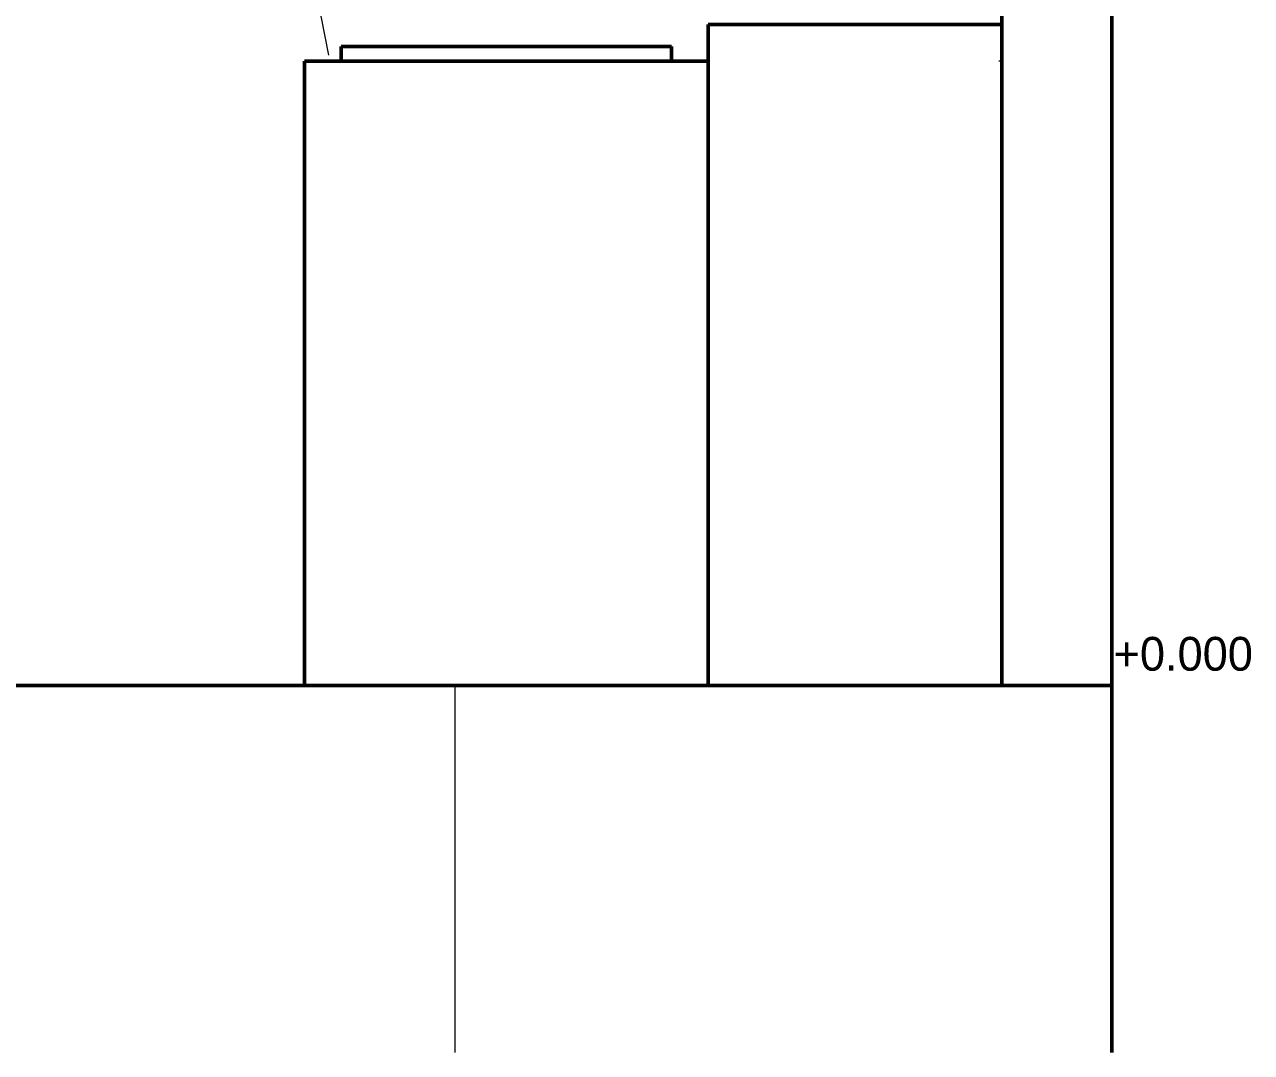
# Model space of a CAD drawing. Header units: metres. Extents: x 10 to 831, y 10 to 584.
# Drawn here: x 486.7 to 553.6, y 268 to 324 of the extents above; entities that cross this region are included whole.
import ezdxf
from ezdxf.enums import TextEntityAlignment as Align

# ---------------------------------------------------------------- set-up
doc = ezdxf.new("R2010")
doc.units = ezdxf.units.M
for name, color, linetype, lineweight in [('CUT', 7, 'Continuous', 50), ('DIM', 1, 'Continuous', 13), ('VIS', 8, 'Continuous', 13)]:
    doc.layers.add(name, color=color, linetype=linetype, lineweight=lineweight)

msp = doc.modelspace()

# ---------------------------------------------------------------- linework, layer by layer
at = {"layer": 'CUT'}
for p, q in [((540, 384), (540, 288)), ((546, 288), (546, 384)), ((540, 324), (524, 324)), ((524, 324), (524, 288)), ((540, 288), (540, 324)), ((522, 322.8), (504, 322.8)), ((504, 322.8), (504, 322)), ((522, 322), (522, 322.8)), ((524, 322), (502, 322)), ((502, 322), (502, 288)), ((504, 322), (522, 322)), ((524, 288), (524, 322)), ((546, 288), (428, 288)), ((502, 288), (524, 288)), ((524, 288), (540, 288)), ((540, 288), (546, 288)), ((546, 268), (546, 288))]:
    msp.add_line(p, q, dxfattribs=at)
at = {"layer": 'VIS'}
for p, q in [((540, 288), (540, 384)), ((540, 288), (540, 384)), ((546, 288), (546, 384)), ((503.3332, 322.3332), (502.6, 326)), ((540, 326), (540, 288)), ((540, 288), (540, 326)), ((546, 288), (546, 325.6)), ((540, 324), (524, 324)), ((524, 288), (524, 324)), ((524, 324), (524, 324)), ((540, 324), (524, 324)), ((524, 288), (524, 324)), ((540, 324), (540, 324)), ((540, 288), (540, 324)), ((540, 288), (540, 324)), ((522, 322.8), (504, 322.8)), ((504, 322), (504, 322.8)), ((504, 322.8), (504, 322.8)), ((522, 322.8), (504, 322.8)), ((504, 322), (504, 322.8)), ((522, 322.8), (522, 322.8)), ((522, 322), (522, 322.8)), ((522, 322), (522, 322.8)), ((503.9412, 322), (502, 322)), ((502, 288), (502, 322)), ((502, 322), (502, 322)), ((524, 322), (502, 322)), ((502, 288), (502, 322)), ((504, 322), (504, 322)), ((504, 322), (522, 322)), ((522, 322), (504, 322)), ((524, 322), (521.8972, 322)), ((522, 322), (522, 322)), ((524, 322), (524, 322)), ((524, 288), (524, 322)), ((524, 288), (524, 322)), ((540, 322), (539.8388, 322)), ((540, 322), (540, 322)), ((540, 322), (540, 288)), ((540, 288), (540, 322)), ((546, 288), (428, 288)), ((501.8108, 288), (464.1032, 288)), ((502, 288), (502, 288)), ((502, 288), (524, 288)), ((502, 288), (524, 288)), ((510.22, 268), (510.22, 288)), ((524, 288), (524, 288)), ((524, 288), (540, 288)), ((524, 288), (540, 288)), ((524, 288), (524, 288)), ((540, 288), (539.8388, 288)), ((540, 288), (539.8396, 288)), ((540, 288), (540, 288)), ((540, 288), (546, 288)), ((540, 288), (546, 288)), ((540, 288), (540, 288)), ((540, 288), (540, 288)), ((540, 288), (540, 288)), ((546, 288), (540.068, 288)), ((546, 288), (546, 288)), ((546, 268), (546, 288)), ((546, 268), (546, 288)), ((546, 288), (546, 288))]:
    msp.add_line(p, q, dxfattribs=at)

# ---------------------------------------------------------------- texts
at = {"layer": 'DIM'}
msp.add_text('+0.000 terrace floor', height=1.84, dxfattribs=at).set_placement((567.5, 288.8), align=Align.RIGHT)

doc.saveas('drawing.dxf')
